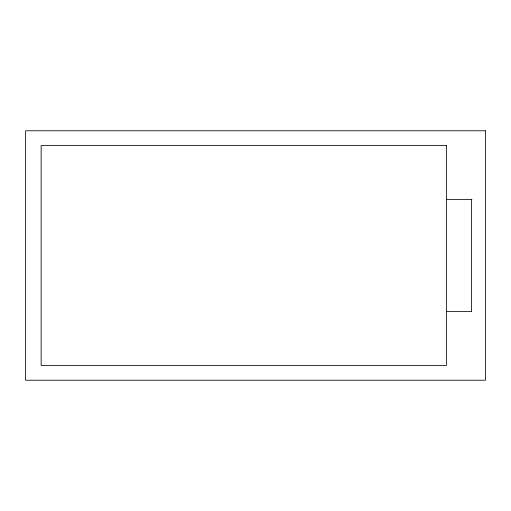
<?xml version="1.0" encoding="UTF-8"?>
<svg xmlns="http://www.w3.org/2000/svg" width="511" height="511" viewBox="0 0 511 511"><rect width="100%" height="100%" fill="white"/><g stroke="black" fill="none" stroke-linecap="round" stroke-linejoin="round"><path stroke-width="0.77" d="M446.473 199.379L471.928 199.379M446.473 311.442L471.417 311.442M471.417 199.379L471.417 311.621M485.45 130.784L25.55 130.784L25.55 380.216L485.45 380.216L485.45 130.784M446.473 145.59L41.142 145.59L41.142 365.41L446.473 365.41L446.473 145.59"/></g></svg>
